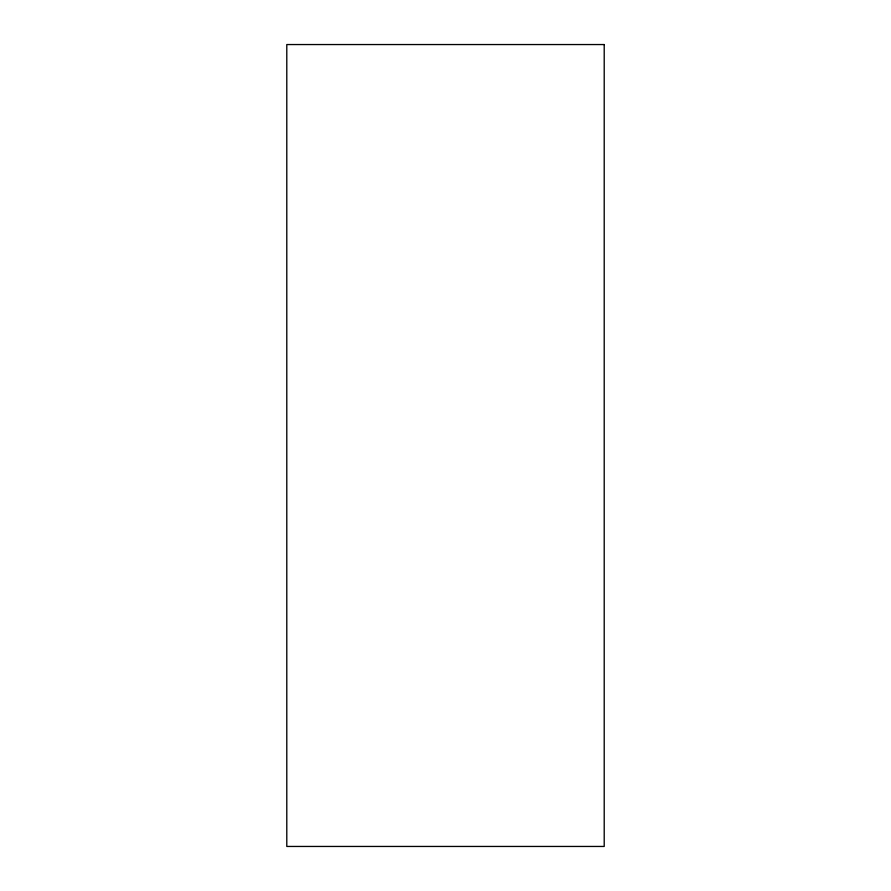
<?xml version="1.0" encoding="UTF-8"?>
<svg xmlns="http://www.w3.org/2000/svg" width="891" height="891" viewBox="0 0 891 891"><rect width="100%" height="100%" fill="white"/><g stroke="black" fill="none" stroke-linecap="round" stroke-linejoin="round"><path stroke-width="1.34" d="M604.209 44.55L286.791 44.55L286.791 846.45L604.209 846.45L604.209 44.55"/></g></svg>
